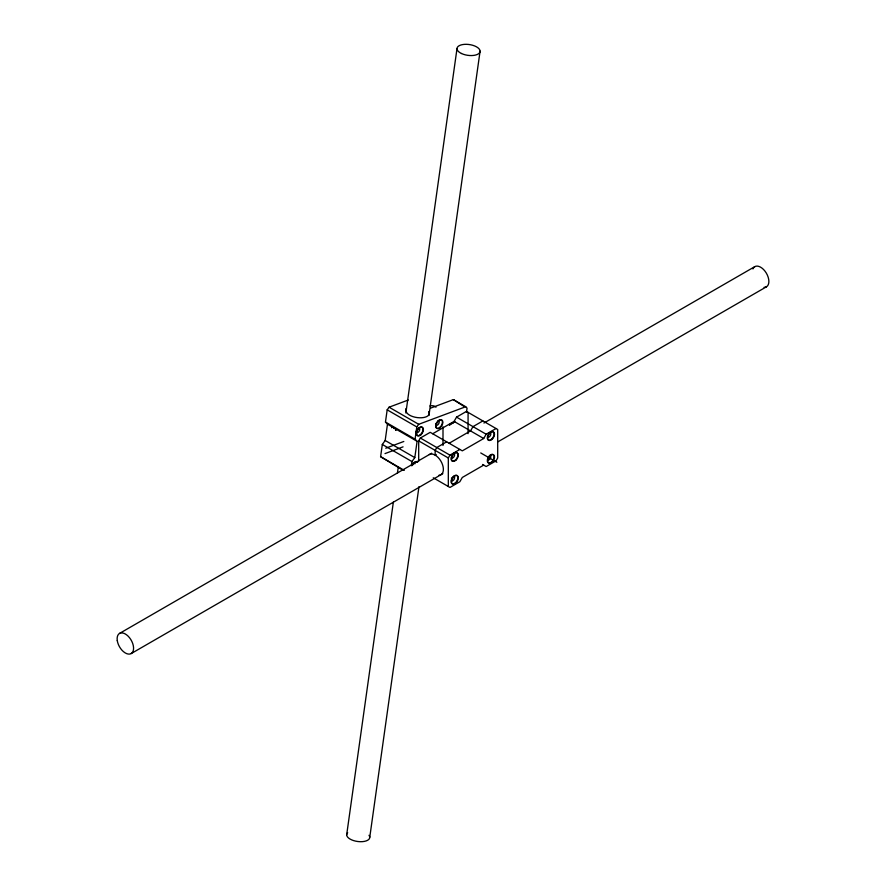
<?xml version="1.0" encoding="UTF-8"?>
<svg xmlns="http://www.w3.org/2000/svg" width="886" height="886" viewBox="0 0 886 886"><rect width="100%" height="100%" fill="white"/><g stroke="black" fill="none" stroke-linecap="round" stroke-linejoin="round"><path stroke-width="1.33" d="M403.274 470.422L380.603 456.678L382.32 444.462L385.177 440.497L387.47 424.206L385.465 422.057L387.182 409.841L389.087 407.195L408.28 400.018M405.755 411.259L406.12 408.656L406.153 410.938A11.64 5.449 8 0 0 419.565 417.782A11.64 5.449 8 0 0 428.68 411.647M346.67 834.845L393.373 502.041M397.404 473.279L398.168 467.808M405.866 413.02L456.988 48.719M411.381 465.637L411.946 461.562L414.803 457.597L417.096 441.306L415.091 439.168L385.465 422.057M415.091 439.168L416.808 426.941L418.713 424.305L465.715 406.729L467.055 408.169L466.49 412.178M369.761 837.281L418.967 486.68M428.957 415.456L480.079 51.155M418.69 461.241L418.69 440.885L420.341 438.027L430.219 432.324L462.304 450.852L483.701 438.504L486.17 434.229L496.049 428.525M432.678 433.752L454.075 421.404L456.545 417.129L466.424 411.425L497.699 429.477L497.699 457.984L496.049 460.831L486.17 466.534L482.582 464.463M448.316 486.492L448.316 457.984L449.966 455.138L459.834 449.435M446.677 441.826L436.798 447.53L435.148 450.387L435.148 455.138L436.266 454.496M482.881 420.928L473.002 426.631L470.532 430.906L449.147 443.255M119.532 633.424L431.681 453.2M483.933 423.032L754.828 266.631M131.172 653.58L442.823 473.645M497.965 441.804L766.468 286.787M483.701 465.106L462.304 477.465L459.834 481.74L449.966 487.444L433.265 477.798M430.685 408.092L453.377 399.608L465.715 406.729M385.764 448.216L403.817 441.472M385.011 453.599L403.064 446.854M463.688 406.22L453.377 399.608M456.545 417.129L486.17 434.229M436.001 407.161L433.918 405.965A17.454 10.078 -60 0 0 429.92 405.965M454.075 421.404L483.701 438.504M480.744 452.945L496.869 462.259M389.087 407.195L418.713 424.305M387.182 409.841L416.808 426.941M420.341 438.027L449.966 455.138M418.69 440.885L448.316 457.984M387.47 424.206L417.096 441.306M385.177 440.497L414.803 457.597M382.32 444.462L411.946 461.562M380.603 456.678L404.304 470.366M468.074 412.378L468.074 433.653M443 426.842L443 445.47M449.257 424.859A15.128 8.738 -60 0 1 455.249 422.124M449.667 425.103A15.128 8.738 -60 0 1 453.466 422.888M418.613 428.071A2.503 1.44 -60 0 1 419.621 430.02A2.503 1.44 -60 0 1 417.516 432.578A2.503 1.44 -60 0 1 416.198 431.006M411.791 465.626A4.829 2.791 -60 0 1 417.527 462.049M412.333 465.549A4.829 2.791 -60 0 1 417.638 462.027M413.264 462.835A2.503 1.44 -60 0 1 414.858 463.876M438.182 420.795A2.503 1.44 -60 0 1 439.057 422.799A2.503 1.44 -60 0 1 437.008 425.302A2.503 1.44 -60 0 1 435.635 423.896M391.811 427.661A12.326 6.889 -61.3 0 1 392.265 426.62M391.59 427.573A12.448 6.955 -61.2 0 1 392.044 426.52M394.27 428.702A10.986 6.113 -61.4 0 1 394.469 428.248M394.148 428.381A11.108 6.18 -61.4 0 1 394.348 427.916M395.688 430.186A9.757 5.87 -57 0 1 395.998 429.455M395.964 430.153A9.635 5.803 -57 0 1 396.164 429.677M429.333 454.551A11.64 6.723 60 0 1 441.793 462.857A11.64 6.723 60 0 1 438.935 475.261M453.222 453.632A2.503 1.44 -60 0 1 454.33 456.091A2.503 1.44 -60 0 1 451.428 457.885M453.222 476.435A2.503 1.44 -60 0 1 454.33 478.894A2.503 1.44 -60 0 1 451.428 480.688M451.428 478.241A2.503 1.44 -60 0 1 451.594 477.931M489.548 455.504A2.503 1.44 -60 0 1 490.545 457.996A2.503 1.44 -60 0 1 487.721 459.856M488.673 433.165A2.503 1.44 -60 0 1 490.7 433.232A2.503 1.44 -60 0 1 489.969 436.156A2.503 1.44 -60 0 1 487.721 437.053M369.008 835.288A11.64 5.449 8 0 1 357.889 841.523A11.64 5.449 8 0 1 347.677 832.674M752.934 268.934A11.64 6.723 60 0 1 766.257 272.999A11.64 6.723 60 0 1 764.064 287.33M420.374 434.694A4.829 2.791 -60 0 0 422.079 427.163A4.829 2.791 -60 0 0 416.32 432.047A4.829 2.791 -60 0 0 420.374 434.694M420.784 434.926A4.829 2.791 -60 0 0 422.489 427.406A4.829 2.791 -60 0 0 416.73 432.29A4.829 2.791 -60 0 0 420.784 434.926M439.821 427.417A4.829 2.791 -60 0 0 441.527 419.898A4.829 2.791 -60 0 0 435.768 424.782A4.829 2.791 -60 0 0 439.821 427.417M440.231 427.661A4.829 2.791 -60 0 0 441.937 420.13A4.829 2.791 -60 0 0 436.178 425.014A4.829 2.791 -60 0 0 440.231 427.661M455.371 460.1A4.829 2.791 -60 0 0 456.91 452.613A4.829 2.791 -60 0 0 451.195 457.674A4.829 2.791 -60 0 0 455.371 460.1M455.781 460.332A4.829 2.791 -60 0 0 457.32 452.846A4.829 2.791 -60 0 0 451.605 457.918A4.829 2.791 -60 0 0 455.781 460.332M455.371 482.903A4.829 2.791 -60 0 0 456.91 475.417A4.829 2.791 -60 0 0 451.195 480.489A4.829 2.791 -60 0 0 455.371 482.903M455.781 483.136A4.829 2.791 -60 0 0 457.32 475.66A4.829 2.791 -60 0 0 451.605 480.721A4.829 2.791 -60 0 0 455.781 483.136M491.586 461.994A4.829 2.791 -60 0 0 493.114 454.518A4.829 2.791 -60 0 0 487.4 459.579A4.829 2.791 -60 0 0 491.586 461.994M491.996 462.237A4.829 2.791 -60 0 0 493.524 454.751A4.829 2.791 -60 0 0 487.809 459.823A4.829 2.791 -60 0 0 491.996 462.237M491.586 439.19A4.829 2.791 -60 0 0 493.114 431.703A4.829 2.791 -60 0 0 487.4 436.776A4.829 2.791 -60 0 0 491.586 439.19M491.996 439.423A4.829 2.791 -60 0 0 493.524 431.947A4.829 2.791 -60 0 0 487.809 437.008A4.829 2.791 -60 0 0 491.996 439.423M461.462 53.503A11.64 5.449 8 0 0 479.979 51.92A11.64 5.449 8 0 0 464.164 44.378A11.64 5.449 8 0 0 461.462 53.503M117.273 640.633A11.64 6.723 60 0 0 130.74 653.79A11.64 6.723 60 0 0 128.038 636.07A11.64 6.723 60 0 0 117.273 640.633"/></g></svg>
